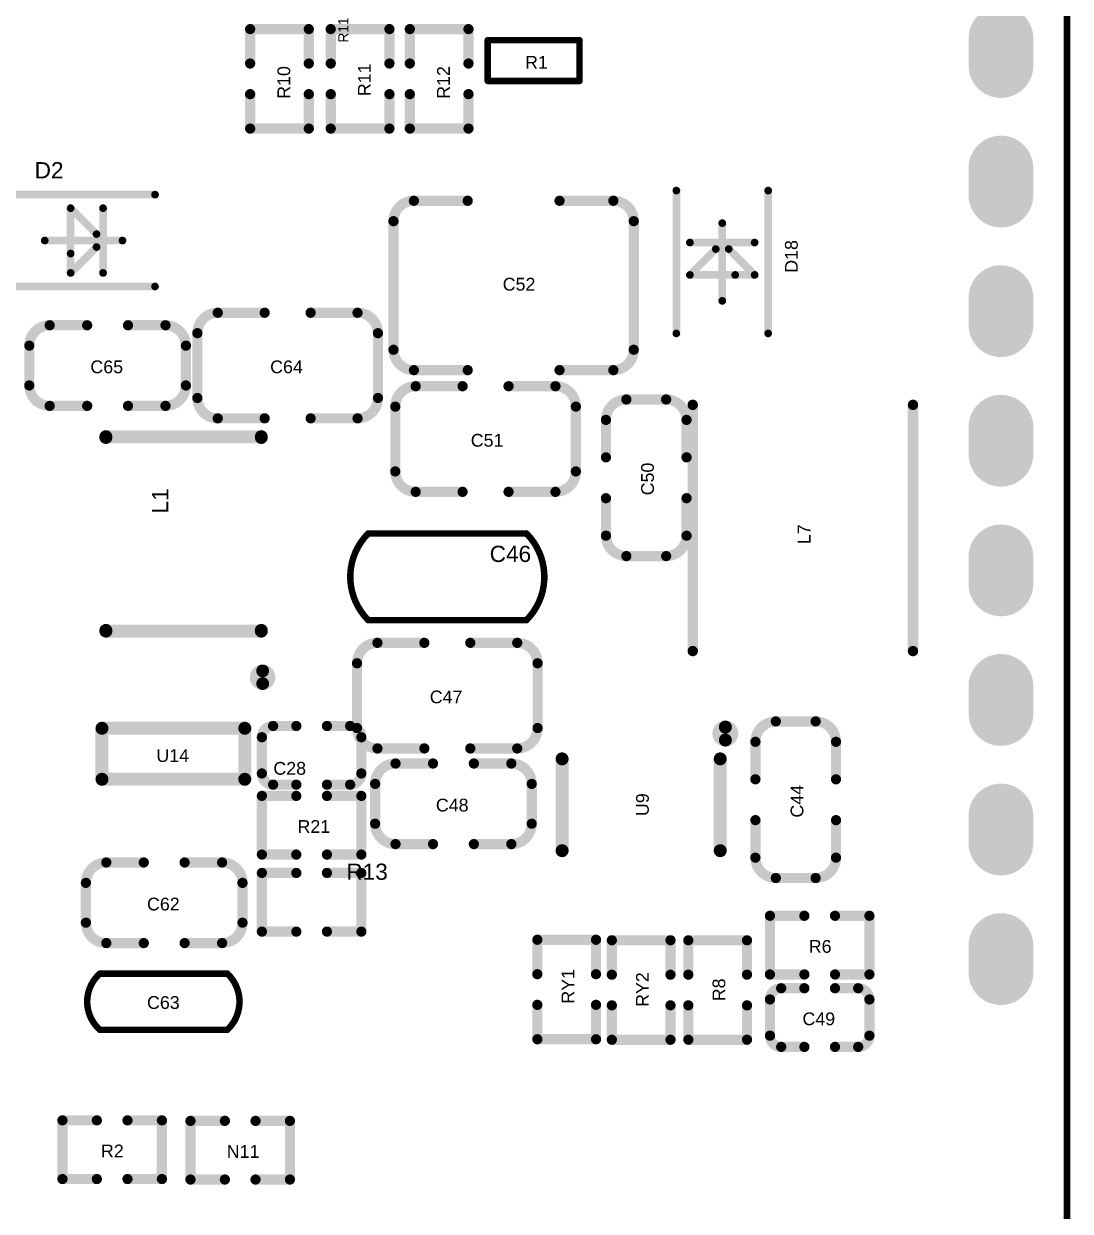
# Model space of a CAD drawing. Header units: millimetres. Extents: x 1 to 39, y 6 to 117.
# Drawn here: x 17.44 to 37.95, y 66.15 to 89.43 of the extents above; entities that cross this region are included whole.
import ezdxf

# ---------------------------------------------------------------- set-up
doc = ezdxf.new("R2010")
doc.units = ezdxf.units.MM
for name, color, linetype in [('KeepOutLayer', 6, 'Continuous'), ('MultiLayer', 9, 'Continuous'), ('PadHoleLayer', 156, 'Continuous'), ('TopOverlay', 2, 'Continuous')]:
    doc.layers.add(name, color=color, linetype=linetype)
doc.styles.add('Arial', font='arial.ttf', dxfattribs={"height": 0.2})

# ---------------------------------------------------------------- blocks, each defined once
blk = doc.blocks.new('SOT_23_6_L2_9_W1_6_P0_95_LS2_8_BR_9')
at = {"layer": 'TopOverlay', "const_width": 0.254}
for points in [[(-0.9, 1.55), (0.9, 1.55)], [(-0.9, -1.55), (0.9, -1.55)]]:
    blk.add_lwpolyline(points, dxfattribs=at)
at = {"layer": 'TopOverlay'}
for points, const_width in [([(-0.963, 1.55, 1), (-0.836, 1.55, 1)], 0.127), ([(0.837, 1.55, 1), (0.964, 1.55, 1)], 0.127), ([(-0.963, -1.55, 1), (-0.836, -1.55, 1)], 0.127), ([(0.837, -1.55, 1), (0.964, -1.55, 1)], 0.127), ([(1.524, -1.651, 1), (1.27, -1.651, 1)], 0.254), ([(1.206, -1.651, 1), (1.333, -1.651, 1)], 0.127), ([(1.46, -1.651, 1), (1.587, -1.651, 1)], 0.127)]:
    blk.add_lwpolyline(points, format="xyb", close=True, dxfattribs=dict(at, const_width=const_width))
blk = doc.blocks.new('LC_SOT_23_5_16')
at = {"layer": 'TopOverlay', "const_width": 0.254}
for points in [[(-0.5, 1.4), (-0.5, -1.4)], [(-0.5, 1.4), (0.5, 1.4)], [(0.5, 1.4), (0.5, -1.4)], [(-0.5, -1.4), (0.5, -1.4)]]:
    blk.add_lwpolyline(points, dxfattribs=at)
at = {"layer": 'TopOverlay'}
for points, const_width in [([(-0.563, 1.4, 1), (-0.436, 1.4, 1)], 0.127), ([(-0.563, 1.4, 1), (-0.436, 1.4, 1)], 0.127), ([(0.437, 1.4, 1), (0.564, 1.4, 1)], 0.127), ([(0.437, 1.4, 1), (0.564, 1.4, 1)], 0.127), ([(-0.563, -1.4, 1), (-0.436, -1.4, 1)], 0.127), ([(-0.563, -1.4, 1), (-0.436, -1.4, 1)], 0.127), ([(0.437, -1.4, 1), (0.564, -1.4, 1)], 0.127), ([(0.437, -1.4, 1), (0.564, -1.4, 1)], 0.127), ([(1.625, -1.75, 1), (1.375, -1.75, 1)], 0.25), ([(1.313, -1.75, 1), (1.438, -1.75, 1)], 0.125), ([(1.563, -1.75, 1), (1.688, -1.75, 1)], 0.125)]:
    blk.add_lwpolyline(points, format="xyb", close=True, dxfattribs=dict(at, const_width=const_width))
blk = doc.blocks.new('LC_0402_R_25')
at = {"layer": 'TopOverlay', "const_width": 0.2}
for points in [[(-0.3, 0.575), (-0.975, 0.575)], [(-0.975, -0.575), (-0.975, 0.575)], [(0.975, 0.575), (0.3, 0.575)], [(0.975, -0.575), (0.975, 0.575)], [(-0.3, -0.575), (-0.975, -0.575)], [(0.975, -0.575), (0.3, -0.575)]]:
    blk.add_lwpolyline(points, dxfattribs=at)
at = {"layer": 'TopOverlay', "const_width": 0.1}
for points in [[(-1.025, 0.575, 1), (-0.925, 0.575, 1)], [(-1.025, 0.575, 1), (-0.925, 0.575, 1)], [(-0.35, 0.575, 1), (-0.25, 0.575, 1)], [(0.25, 0.575, 1), (0.35, 0.575, 1)], [(0.925, 0.575, 1), (1.025, 0.575, 1)], [(0.925, 0.575, 1), (1.025, 0.575, 1)], [(-1.025, -0.575, 1), (-0.925, -0.575, 1)], [(-1.025, -0.575, 1), (-0.925, -0.575, 1)], [(-0.35, -0.575, 1), (-0.25, -0.575, 1)], [(0.25, -0.575, 1), (0.35, -0.575, 1)], [(0.925, -0.575, 1), (1.025, -0.575, 1)], [(0.925, -0.575, 1), (1.025, -0.575, 1)]]:
    blk.add_lwpolyline(points, format="xyb", close=True, dxfattribs=at)
blk = doc.blocks.new('LC_0402_R_26')
at = {"layer": 'TopOverlay', "const_width": 0.2}
for points in [[(-0.975, 0.575), (-0.3, 0.575)], [(-0.975, 0.575), (-0.975, -0.575)], [(0.3, 0.575), (0.975, 0.575)], [(0.975, 0.575), (0.975, -0.575)], [(-0.975, -0.575), (-0.3, -0.575)], [(0.3, -0.575), (0.975, -0.575)]]:
    blk.add_lwpolyline(points, dxfattribs=at)
at = {"layer": 'TopOverlay', "const_width": 0.1}
for points in [[(-1.025, 0.575, 1), (-0.925, 0.575, 1)], [(-1.025, 0.575, 1), (-0.925, 0.575, 1)], [(-0.35, 0.575, 1), (-0.25, 0.575, 1)], [(0.25, 0.575, 1), (0.35, 0.575, 1)], [(0.925, 0.575, 1), (1.025, 0.575, 1)], [(0.925, 0.575, 1), (1.025, 0.575, 1)], [(-1.025, -0.575, 1), (-0.925, -0.575, 1)], [(-1.025, -0.575, 1), (-0.925, -0.575, 1)], [(-0.35, -0.575, 1), (-0.25, -0.575, 1)], [(0.25, -0.575, 1), (0.35, -0.575, 1)], [(0.925, -0.575, 1), (1.025, -0.575, 1)], [(0.925, -0.575, 1), (1.025, -0.575, 1)]]:
    blk.add_lwpolyline(points, format="xyb", close=True, dxfattribs=at)
blk = doc.blocks.new('LC_0402_R_53')
at = {"layer": 'TopOverlay', "const_width": 0.2}
for points in [[(-0.3, 0.575), (-0.975, 0.575)], [(-0.975, -0.575), (-0.975, 0.575)], [(0.975, 0.575), (0.3, 0.575)], [(0.975, -0.575), (0.975, 0.575)], [(-0.3, -0.575), (-0.975, -0.575)], [(0.975, -0.575), (0.3, -0.575)]]:
    blk.add_lwpolyline(points, dxfattribs=at)
at = {"layer": 'TopOverlay', "const_width": 0.1}
for points in [[(-1.025, 0.575, 1), (-0.925, 0.575, 1)], [(-1.025, 0.575, 1), (-0.925, 0.575, 1)], [(-0.35, 0.575, 1), (-0.25, 0.575, 1)], [(0.25, 0.575, 1), (0.35, 0.575, 1)], [(0.925, 0.575, 1), (1.025, 0.575, 1)], [(0.925, 0.575, 1), (1.025, 0.575, 1)], [(-1.025, -0.575, 1), (-0.925, -0.575, 1)], [(-1.025, -0.575, 1), (-0.925, -0.575, 1)], [(-0.35, -0.575, 1), (-0.25, -0.575, 1)], [(0.25, -0.575, 1), (0.35, -0.575, 1)], [(0.925, -0.575, 1), (1.025, -0.575, 1)], [(0.925, -0.575, 1), (1.025, -0.575, 1)]]:
    blk.add_lwpolyline(points, format="xyb", close=True, dxfattribs=at)
blk = doc.blocks.new('LC_0402_R_55')
at = {"layer": 'TopOverlay', "const_width": 0.2}
for points in [[(-0.3, 0.575), (-0.975, 0.575)], [(-0.975, 0.575), (-0.975, -0.575)], [(0.975, 0.575), (0.3, 0.575)], [(0.975, 0.575), (0.975, -0.575)], [(-0.3, -0.575), (-0.975, -0.575)], [(0.975, -0.575), (0.3, -0.575)]]:
    blk.add_lwpolyline(points, dxfattribs=at)
at = {"layer": 'TopOverlay', "const_width": 0.1}
for points in [[(-1.025, 0.575, 1), (-0.925, 0.575, 1)], [(-1.025, 0.575, 1), (-0.925, 0.575, 1)], [(-0.35, 0.575, 1), (-0.25, 0.575, 1)], [(0.25, 0.575, 1), (0.35, 0.575, 1)], [(0.925, 0.575, 1), (1.025, 0.575, 1)], [(0.925, 0.575, 1), (1.025, 0.575, 1)], [(-1.025, -0.575, 1), (-0.925, -0.575, 1)], [(-1.025, -0.575, 1), (-0.925, -0.575, 1)], [(-0.35, -0.575, 1), (-0.25, -0.575, 1)], [(0.25, -0.575, 1), (0.35, -0.575, 1)], [(0.925, -0.575, 1), (1.025, -0.575, 1)], [(0.925, -0.575, 1), (1.025, -0.575, 1)]]:
    blk.add_lwpolyline(points, format="xyb", close=True, dxfattribs=at)
blk = doc.blocks.new('LC_0402_R_61')
at = {"layer": 'TopOverlay', "const_width": 0.2}
for points in [[(-0.975, 0.575), (-0.3, 0.575)], [(-0.975, -0.575), (-0.975, 0.575)], [(0.3, 0.575), (0.975, 0.575)], [(0.975, -0.575), (0.975, 0.575)], [(-0.975, -0.575), (-0.3, -0.575)], [(0.3, -0.575), (0.975, -0.575)]]:
    blk.add_lwpolyline(points, dxfattribs=at)
at = {"layer": 'TopOverlay', "const_width": 0.1}
for points in [[(-1.025, 0.575, 1), (-0.925, 0.575, 1)], [(-1.025, 0.575, 1), (-0.925, 0.575, 1)], [(-0.35, 0.575, 1), (-0.25, 0.575, 1)], [(0.25, 0.575, 1), (0.35, 0.575, 1)], [(0.925, 0.575, 1), (1.025, 0.575, 1)], [(0.925, 0.575, 1), (1.025, 0.575, 1)], [(-1.025, -0.575, 1), (-0.925, -0.575, 1)], [(-1.025, -0.575, 1), (-0.925, -0.575, 1)], [(-0.35, -0.575, 1), (-0.25, -0.575, 1)], [(0.25, -0.575, 1), (0.35, -0.575, 1)], [(0.925, -0.575, 1), (1.025, -0.575, 1)], [(0.925, -0.575, 1), (1.025, -0.575, 1)]]:
    blk.add_lwpolyline(points, format="xyb", close=True, dxfattribs=at)
blk = doc.blocks.new('LC_0402_R_62')
at = {"layer": 'TopOverlay', "const_width": 0.2}
for points in [[(-0.975, 0.575), (-0.3, 0.575)], [(-0.975, -0.575), (-0.975, 0.575)], [(0.3, 0.575), (0.975, 0.575)], [(0.975, -0.575), (0.975, 0.575)], [(-0.975, -0.575), (-0.3, -0.575)], [(0.3, -0.575), (0.975, -0.575)]]:
    blk.add_lwpolyline(points, dxfattribs=at)
at = {"layer": 'TopOverlay', "const_width": 0.1}
for points in [[(-1.025, 0.575, 1), (-0.925, 0.575, 1)], [(-1.025, 0.575, 1), (-0.925, 0.575, 1)], [(-0.35, 0.575, 1), (-0.25, 0.575, 1)], [(0.25, 0.575, 1), (0.35, 0.575, 1)], [(0.925, 0.575, 1), (1.025, 0.575, 1)], [(0.925, 0.575, 1), (1.025, 0.575, 1)], [(-1.025, -0.575, 1), (-0.925, -0.575, 1)], [(-1.025, -0.575, 1), (-0.925, -0.575, 1)], [(-0.35, -0.575, 1), (-0.25, -0.575, 1)], [(0.25, -0.575, 1), (0.35, -0.575, 1)], [(0.925, -0.575, 1), (1.025, -0.575, 1)], [(0.925, -0.575, 1), (1.025, -0.575, 1)]]:
    blk.add_lwpolyline(points, format="xyb", close=True, dxfattribs=at)
blk = doc.blocks.new('LC_0402_R_63')
at = {"layer": 'TopOverlay', "const_width": 0.2}
for points in [[(-0.3, 0.575), (-0.975, 0.575)], [(-0.975, 0.575), (-0.975, -0.575)], [(0.975, 0.575), (0.3, 0.575)], [(0.975, 0.575), (0.975, -0.575)], [(-0.3, -0.575), (-0.975, -0.575)], [(0.975, -0.575), (0.3, -0.575)]]:
    blk.add_lwpolyline(points, dxfattribs=at)
at = {"layer": 'TopOverlay', "const_width": 0.1}
for points in [[(-1.025, 0.575, 1), (-0.925, 0.575, 1)], [(-1.025, 0.575, 1), (-0.925, 0.575, 1)], [(-0.35, 0.575, 1), (-0.25, 0.575, 1)], [(0.25, 0.575, 1), (0.35, 0.575, 1)], [(0.925, 0.575, 1), (1.025, 0.575, 1)], [(0.925, 0.575, 1), (1.025, 0.575, 1)], [(-1.025, -0.575, 1), (-0.925, -0.575, 1)], [(-1.025, -0.575, 1), (-0.925, -0.575, 1)], [(-0.35, -0.575, 1), (-0.25, -0.575, 1)], [(0.25, -0.575, 1), (0.35, -0.575, 1)], [(0.925, -0.575, 1), (1.025, -0.575, 1)], [(0.925, -0.575, 1), (1.025, -0.575, 1)]]:
    blk.add_lwpolyline(points, format="xyb", close=True, dxfattribs=at)
blk = doc.blocks.new('LC_0402_R_64')
at = {"layer": 'TopOverlay', "const_width": 0.2}
for points in [[(-0.3, 0.575), (-0.975, 0.575)], [(-0.975, -0.575), (-0.975, 0.575)], [(0.975, 0.575), (0.3, 0.575)], [(0.975, -0.575), (0.975, 0.575)], [(-0.3, -0.575), (-0.975, -0.575)], [(0.975, -0.575), (0.3, -0.575)]]:
    blk.add_lwpolyline(points, dxfattribs=at)
at = {"layer": 'TopOverlay', "const_width": 0.1}
for points in [[(-1.025, 0.575, 1), (-0.925, 0.575, 1)], [(-1.025, 0.575, 1), (-0.925, 0.575, 1)], [(-0.35, 0.575, 1), (-0.25, 0.575, 1)], [(0.25, 0.575, 1), (0.35, 0.575, 1)], [(0.925, 0.575, 1), (1.025, 0.575, 1)], [(0.925, 0.575, 1), (1.025, 0.575, 1)], [(-1.025, -0.575, 1), (-0.925, -0.575, 1)], [(-1.025, -0.575, 1), (-0.925, -0.575, 1)], [(-0.35, -0.575, 1), (-0.25, -0.575, 1)], [(0.25, -0.575, 1), (0.35, -0.575, 1)], [(0.925, -0.575, 1), (1.025, -0.575, 1)], [(0.925, -0.575, 1), (1.025, -0.575, 1)]]:
    blk.add_lwpolyline(points, format="xyb", close=True, dxfattribs=at)
blk = doc.blocks.new('LC_0402_R_65')
at = {"layer": 'TopOverlay', "const_width": 0.2}
for points in [[(-0.3, 0.575), (-0.975, 0.575)], [(-0.975, -0.575), (-0.975, 0.575)], [(0.975, 0.575), (0.3, 0.575)], [(0.975, -0.575), (0.975, 0.575)], [(-0.3, -0.575), (-0.975, -0.575)], [(0.975, -0.575), (0.3, -0.575)]]:
    blk.add_lwpolyline(points, dxfattribs=at)
at = {"layer": 'TopOverlay', "const_width": 0.1}
for points in [[(-1.025, 0.575, 1), (-0.925, 0.575, 1)], [(-1.025, 0.575, 1), (-0.925, 0.575, 1)], [(-0.35, 0.575, 1), (-0.25, 0.575, 1)], [(0.25, 0.575, 1), (0.35, 0.575, 1)], [(0.925, 0.575, 1), (1.025, 0.575, 1)], [(0.925, 0.575, 1), (1.025, 0.575, 1)], [(-1.025, -0.575, 1), (-0.925, -0.575, 1)], [(-1.025, -0.575, 1), (-0.925, -0.575, 1)], [(-0.35, -0.575, 1), (-0.25, -0.575, 1)], [(0.25, -0.575, 1), (0.35, -0.575, 1)], [(0.925, -0.575, 1), (1.025, -0.575, 1)], [(0.925, -0.575, 1), (1.025, -0.575, 1)]]:
    blk.add_lwpolyline(points, format="xyb", close=True, dxfattribs=at)
at = {"layer": 'TopOverlay'}
blk.add_text('R11', height=0.2, rotation=-180, dxfattribs=at).set_placement((-0.711, -0.229))
blk = doc.blocks.new('LC_0402_R_66')
at = {"layer": 'TopOverlay', "const_width": 0.2}
for points in [[(-0.3, 0.575), (-0.975, 0.575)], [(-0.975, -0.575), (-0.975, 0.575)], [(0.975, 0.575), (0.3, 0.575)], [(0.975, -0.575), (0.975, 0.575)], [(-0.3, -0.575), (-0.975, -0.575)], [(0.975, -0.575), (0.3, -0.575)]]:
    blk.add_lwpolyline(points, dxfattribs=at)
at = {"layer": 'TopOverlay', "const_width": 0.1}
for points in [[(-1.025, 0.575, 1), (-0.925, 0.575, 1)], [(-1.025, 0.575, 1), (-0.925, 0.575, 1)], [(-0.35, 0.575, 1), (-0.25, 0.575, 1)], [(0.25, 0.575, 1), (0.35, 0.575, 1)], [(0.925, 0.575, 1), (1.025, 0.575, 1)], [(0.925, 0.575, 1), (1.025, 0.575, 1)], [(-1.025, -0.575, 1), (-0.925, -0.575, 1)], [(-1.025, -0.575, 1), (-0.925, -0.575, 1)], [(-0.35, -0.575, 1), (-0.25, -0.575, 1)], [(0.25, -0.575, 1), (0.35, -0.575, 1)], [(0.925, -0.575, 1), (1.025, -0.575, 1)], [(0.925, -0.575, 1), (1.025, -0.575, 1)]]:
    blk.add_lwpolyline(points, format="xyb", close=True, dxfattribs=at)
blk = doc.blocks.new('R0402_67')
at = {"layer": 'TopOverlay', "const_width": 0.127}
for points in [[(-0.898, -0.392), (-0.898, 0.408)], [(-0.898, 0.408), (0.902, 0.408)], [(0.902, -0.392), (0.902, 0.408)], [(-0.898, -0.392), (0.902, -0.392)]]:
    blk.add_lwpolyline(points, dxfattribs=at)
at = {"layer": 'TopOverlay', "const_width": 0.0635}
for points in [[(-0.93, 0.408, 1), (-0.867, 0.408, 1)], [(-0.93, 0.408, 1), (-0.867, 0.408, 1)], [(0.87, 0.408, 1), (0.933, 0.408, 1)], [(0.87, 0.408, 1), (0.933, 0.408, 1)], [(-0.93, -0.392, 1), (-0.867, -0.392, 1)], [(-0.93, -0.392, 1), (-0.867, -0.392, 1)], [(0.87, -0.392, 1), (0.933, -0.392, 1)], [(0.87, -0.392, 1), (0.933, -0.392, 1)]]:
    blk.add_lwpolyline(points, format="xyb", close=True, dxfattribs=at)
blk = doc.blocks.new('16PIN_2_54_75')
at = {"layer": 'MultiLayer'}
h = blk.add_hatch(color=9, dxfattribs=at)
edge = h.paths.add_edge_path()
edge.add_arc((20.055, 0), 0.635, 90, 270)
edge.add_line((20.055, -0.635), (20.585, -0.635))
edge.add_arc((20.585, 0), 0.635, 270, 450)
edge.add_line((20.585, 0.635), (20.055, 0.635))
h = blk.add_hatch(color=9, dxfattribs=at)
edge = h.paths.add_edge_path()
edge.add_arc((22.595, 0), 0.635, 90, 270)
edge.add_line((22.595, -0.635), (23.125, -0.635))
edge.add_arc((23.125, 0), 0.635, 270, 450)
edge.add_line((23.125, 0.635), (22.595, 0.635))
h = blk.add_hatch(color=9, dxfattribs=at)
edge = h.paths.add_edge_path()
edge.add_arc((25.135, 0), 0.635, 90, 270)
edge.add_line((25.135, -0.635), (25.665, -0.635))
edge.add_arc((25.665, 0), 0.635, 270, 450)
edge.add_line((25.665, 0.635), (25.135, 0.635))
h = blk.add_hatch(color=9, dxfattribs=at)
edge = h.paths.add_edge_path()
edge.add_arc((27.675, 0), 0.635, 90, 270)
edge.add_line((27.675, -0.635), (28.205, -0.635))
edge.add_arc((28.205, 0), 0.635, 270, 450)
edge.add_line((28.205, 0.635), (27.675, 0.635))
h = blk.add_hatch(color=9, dxfattribs=at)
edge = h.paths.add_edge_path()
edge.add_arc((30.215, 0), 0.635, 90, 270)
edge.add_line((30.215, -0.635), (30.745, -0.635))
edge.add_arc((30.745, 0), 0.635, 270, 450)
edge.add_line((30.745, 0.635), (30.215, 0.635))
h = blk.add_hatch(color=9, dxfattribs=at)
edge = h.paths.add_edge_path()
edge.add_arc((32.755, 0), 0.635, 90, 270)
edge.add_line((32.755, -0.635), (33.285, -0.635))
edge.add_arc((33.285, 0), 0.635, 270, 450)
edge.add_line((33.285, 0.635), (32.755, 0.635))
h = blk.add_hatch(color=9, dxfattribs=at)
edge = h.paths.add_edge_path()
edge.add_arc((35.295, 0), 0.635, 90, 270)
edge.add_line((35.295, -0.635), (35.825, -0.635))
edge.add_arc((35.825, 0), 0.635, 270, 450)
edge.add_line((35.825, 0.635), (35.295, 0.635))
h = blk.add_hatch(color=9, dxfattribs=at)
edge = h.paths.add_edge_path()
edge.add_arc((37.835, 0), 0.635, 90, 270)
edge.add_line((37.835, -0.635), (38.365, -0.635))
edge.add_arc((38.365, 0), 0.635, 270, 450)
edge.add_line((38.365, 0.635), (37.835, 0.635))
at = {"layer": 'PadHoleLayer'}
h = blk.add_hatch(color=156, dxfattribs=at)
edge = h.paths.add_edge_path()
edge.add_arc((20.32, 0), 0.45, 0, 360)
h = blk.add_hatch(color=156, dxfattribs=at)
edge = h.paths.add_edge_path()
edge.add_arc((22.86, 0), 0.45, 0, 360)
h = blk.add_hatch(color=156, dxfattribs=at)
edge = h.paths.add_edge_path()
edge.add_arc((25.4, 0), 0.45, 0, 360)
h = blk.add_hatch(color=156, dxfattribs=at)
edge = h.paths.add_edge_path()
edge.add_arc((27.94, 0), 0.45, 0, 360)
h = blk.add_hatch(color=156, dxfattribs=at)
edge = h.paths.add_edge_path()
edge.add_arc((30.48, 0), 0.45, 0, 360)
h = blk.add_hatch(color=156, dxfattribs=at)
edge = h.paths.add_edge_path()
edge.add_arc((33.02, 0), 0.45, 0, 360)
h = blk.add_hatch(color=156, dxfattribs=at)
edge = h.paths.add_edge_path()
edge.add_arc((35.56, 0), 0.45, 0, 360)
h = blk.add_hatch(color=156, dxfattribs=at)
edge = h.paths.add_edge_path()
edge.add_arc((38.1, 0), 0.45, 0, 360)
blk = doc.blocks.new('LC_0402_R_87')
at = {"layer": 'TopOverlay', "const_width": 0.2}
for points in [[(-0.975, 0.575), (-0.3, 0.575)], [(-0.975, -0.575), (-0.975, 0.575)], [(0.3, 0.575), (0.975, 0.575)], [(0.975, -0.575), (0.975, 0.575)], [(-0.975, -0.575), (-0.3, -0.575)], [(0.3, -0.575), (0.975, -0.575)]]:
    blk.add_lwpolyline(points, dxfattribs=at)
at = {"layer": 'TopOverlay', "const_width": 0.1}
for points in [[(-1.025, 0.575, 1), (-0.925, 0.575, 1)], [(-1.025, 0.575, 1), (-0.925, 0.575, 1)], [(-0.35, 0.575, 1), (-0.25, 0.575, 1)], [(0.25, 0.575, 1), (0.35, 0.575, 1)], [(0.925, 0.575, 1), (1.025, 0.575, 1)], [(0.925, 0.575, 1), (1.025, 0.575, 1)], [(-1.025, -0.575, 1), (-0.925, -0.575, 1)], [(-1.025, -0.575, 1), (-0.925, -0.575, 1)], [(-0.35, -0.575, 1), (-0.25, -0.575, 1)], [(0.25, -0.575, 1), (0.35, -0.575, 1)], [(0.925, -0.575, 1), (1.025, -0.575, 1)], [(0.925, -0.575, 1), (1.025, -0.575, 1)]]:
    blk.add_lwpolyline(points, format="xyb", close=True, dxfattribs=at)
blk = doc.blocks.new('IND_SMD_L3_0_W3_0_SWPA3010S_92')
at = {"layer": 'TopOverlay', "const_width": 0.2032}
for points in [[(2.286, 2.159), (-2.54, 2.159)], [(2.286, -2.159), (-2.54, -2.159)]]:
    blk.add_lwpolyline(points, dxfattribs=at)
at = {"layer": 'TopOverlay', "const_width": 0.1016}
for points in [[(-2.5908, 2.159, 1), (-2.4892, 2.159, 1)], [(2.2352, 2.159, 1), (2.3368, 2.159, 1)], [(-2.5908, -2.159, 1), (-2.4892, -2.159, 1)], [(2.2352, -2.159, 1), (2.3368, -2.159, 1)]]:
    blk.add_lwpolyline(points, format="xyb", close=True, dxfattribs=at)
blk = doc.blocks.new('IND_SMD_L3_0_W3_0_LVS303015H_2R2M_N_96')
at = {"layer": 'TopOverlay', "const_width": 0.254}
for points in [[(1.524, 1.905), (-1.524, 1.905)], [(-1.524, 1.905), (-1.524, 1.891)], [(1.524, 1.905), (1.524, 1.891)], [(-1.524, -1.891), (-1.524, -1.905)], [(1.524, -1.905), (-1.524, -1.905)], [(1.524, -1.891), (1.524, -1.905)]]:
    blk.add_lwpolyline(points, dxfattribs=at)
at = {"layer": 'TopOverlay', "const_width": 0.127}
for points in [[(-1.587, 1.905, 1), (-1.46, 1.905, 1)], [(-1.587, 1.905, 1), (-1.46, 1.905, 1)], [(-1.587, 1.891, 1), (-1.46, 1.891, 1)], [(1.46, 1.905, 1), (1.587, 1.905, 1)], [(1.46, 1.905, 1), (1.587, 1.905, 1)], [(1.46, 1.891, 1), (1.587, 1.891, 1)], [(-1.587, -1.891, 1), (-1.46, -1.891, 1)], [(-1.587, -1.905, 1), (-1.46, -1.905, 1)], [(-1.587, -1.905, 1), (-1.46, -1.905, 1)], [(1.46, -1.891, 1), (1.587, -1.891, 1)], [(1.46, -1.905, 1), (1.587, -1.905, 1)], [(1.46, -1.905, 1), (1.587, -1.905, 1)]]:
    blk.add_lwpolyline(points, format="xyb", close=True, dxfattribs=at)
blk = doc.blocks.new('SDO123_108')
at = {"layer": 'TopOverlay', "const_width": 0.15}
for points in [[(-1.4, 0.9), (1.4, 0.9)], [(-0.254, 0.635), (0.254, 0.127)], [(-0.254, -0.254), (-0.254, 0.635)], [(0.381, -0.635), (0.381, 0.635)], [(-0.762, 0), (0.762, 0)], [(-0.254, -0.635), (0.254, -0.127)], [(-0.254, -0.635), (-0.254, -0.254)], [(-1.4, -0.9), (1.4, -0.9)]]:
    blk.add_lwpolyline(points, dxfattribs=at)
at = {"layer": 'TopOverlay', "const_width": 0.075}
for points in [[(-1.438, 0.9, 1), (-1.363, 0.9, 1)], [(1.362, 0.9, 1), (1.438, 0.9, 1)], [(-0.292, 0.635, 1), (-0.216, 0.635, 1)], [(-0.292, 0.635, 1), (-0.216, 0.635, 1)], [(0.343, 0.635, 1), (0.419, 0.635, 1)], [(-0.8, 0, 1), (-0.724, 0, 1)], [(0.216, 0.127, 1), (0.291, 0.127, 1)], [(0.724, 0, 1), (0.8, 0, 1)], [(-0.292, -0.254, 1), (-0.216, -0.254, 1)], [(-0.292, -0.254, 1), (-0.216, -0.254, 1)], [(0.216, -0.127, 1), (0.291, -0.127, 1)], [(-0.292, -0.635, 1), (-0.216, -0.635, 1)], [(-0.292, -0.635, 1), (-0.216, -0.635, 1)], [(0.343, -0.635, 1), (0.419, -0.635, 1)], [(-1.438, -0.9, 1), (-1.363, -0.9, 1)], [(1.362, -0.9, 1), (1.438, -0.9, 1)]]:
    blk.add_lwpolyline(points, format="xyb", close=True, dxfattribs=at)
blk = doc.blocks.new('SDO123_110')
at = {"layer": 'TopOverlay', "const_width": 0.15}
for points in [[(-1.4, 0.9), (1.4, 0.9)], [(-0.254, 0.635), (0.254, 0.127)], [(-0.254, 0.635), (-0.254, -0.254)], [(0.381, 0.635), (0.381, -0.635)], [(-0.762, 0), (0.762, 0)], [(0.254, -0.127), (-0.254, -0.635)], [(-0.254, -0.254), (-0.254, -0.635)], [(-1.4, -0.9), (1.4, -0.9)]]:
    blk.add_lwpolyline(points, dxfattribs=at)
at = {"layer": 'TopOverlay', "const_width": 0.075}
for points in [[(-1.438, 0.9, 1), (-1.363, 0.9, 1)], [(1.362, 0.9, 1), (1.438, 0.9, 1)], [(-0.292, 0.635, 1), (-0.216, 0.635, 1)], [(-0.292, 0.635, 1), (-0.216, 0.635, 1)], [(0.343, 0.635, 1), (0.419, 0.635, 1)], [(-0.8, 0, 1), (-0.724, 0, 1)], [(0.216, 0.127, 1), (0.291, 0.127, 1)], [(0.724, 0, 1), (0.8, 0, 1)], [(-0.292, -0.254, 1), (-0.216, -0.254, 1)], [(-0.292, -0.254, 1), (-0.216, -0.254, 1)], [(0.216, -0.127, 1), (0.291, -0.127, 1)], [(-0.292, -0.635, 1), (-0.216, -0.635, 1)], [(-0.292, -0.635, 1), (-0.216, -0.635, 1)], [(0.343, -0.635, 1), (0.419, -0.635, 1)], [(-1.438, -0.9, 1), (-1.363, -0.9, 1)], [(1.362, -0.9, 1), (1.438, -0.9, 1)]]:
    blk.add_lwpolyline(points, format="xyb", close=True, dxfattribs=at)
blk = doc.blocks.new('LC_0603_C_135')
at = {"layer": 'TopOverlay', "const_width": 0.2}
for points in [[(-1.535, 0.39, -0.414214), (-1.135, 0.79)], [(1.135, 0.79, -0.413192), (1.535, 0.39)], [(-1.135, -0.79, -0.414214), (-1.535, -0.39)], [(1.535, -0.39, -0.413192), (1.135, -0.79)]]:
    blk.add_lwpolyline(points, format="xyb", dxfattribs=at)
for points in [[(-0.4, 0.79), (-1.135, 0.79)], [(1.135, 0.79), (0.4, 0.79)], [(-1.535, 0.39), (-1.535, -0.39)], [(1.535, -0.39), (1.535, 0.39)], [(-0.4, -0.79), (-1.135, -0.79)], [(1.135, -0.79), (0.4, -0.79)]]:
    blk.add_lwpolyline(points, dxfattribs=at)
at = {"layer": 'TopOverlay', "const_width": 0.1}
for points in [[(-1.185, 0.79, 1), (-1.085, 0.79, 1)], [(-1.185, 0.79, 1), (-1.085, 0.79, 1)], [(-0.45, 0.79, 1), (-0.35, 0.79, 1)], [(0.35, 0.79, 1), (0.45, 0.79, 1)], [(1.085, 0.79, 1), (1.185, 0.79, 1)], [(1.085, 0.79, 1), (1.185, 0.79, 1)], [(-1.585, 0.39, 1), (-1.485, 0.39, 1)], [(-1.585, 0.39, 1), (-1.485, 0.39, 1)], [(1.485, 0.39, 1), (1.585, 0.39, 1)], [(1.485, 0.39, 1), (1.585, 0.39, 1)], [(-1.585, -0.39, 1), (-1.485, -0.39, 1)], [(-1.585, -0.39, 1), (-1.485, -0.39, 1)], [(1.485, -0.39, 1), (1.585, -0.39, 1)], [(1.485, -0.39, 1), (1.585, -0.39, 1)], [(-1.185, -0.79, 1), (-1.085, -0.79, 1)], [(-1.185, -0.79, 1), (-1.085, -0.79, 1)], [(-0.45, -0.79, 1), (-0.35, -0.79, 1)], [(0.35, -0.79, 1), (0.45, -0.79, 1)], [(1.085, -0.79, 1), (1.185, -0.79, 1)], [(1.085, -0.79, 1), (1.185, -0.79, 1)]]:
    blk.add_lwpolyline(points, format="xyb", close=True, dxfattribs=at)
blk = doc.blocks.new('LC_0805_C_136')
at = {"layer": 'TopOverlay', "const_width": 0.2}
for points in [[(-1.77, 0.635, -0.414214), (-1.37, 1.035)], [(1.37, 1.035, -0.414214), (1.77, 0.635)], [(-1.37, -1.035, -0.413192), (-1.77, -0.635)], [(1.77, -0.635, -0.414214), (1.37, -1.035)]]:
    blk.add_lwpolyline(points, format="xyb", dxfattribs=at)
for points in [[(-1.37, 1.035), (-0.45, 1.035)], [(0.45, 1.035), (1.37, 1.035)], [(-1.77, 0.635), (-1.77, -0.635)], [(1.77, -0.635), (1.77, 0.635)], [(-1.37, -1.035), (-0.45, -1.035)], [(0.45, -1.035), (1.37, -1.035)]]:
    blk.add_lwpolyline(points, dxfattribs=at)
at = {"layer": 'TopOverlay', "const_width": 0.1}
for points in [[(-1.42, 1.035, 1), (-1.32, 1.035, 1)], [(-1.42, 1.035, 1), (-1.32, 1.035, 1)], [(-0.5, 1.035, 1), (-0.4, 1.035, 1)], [(0.4, 1.035, 1), (0.5, 1.035, 1)], [(1.32, 1.035, 1), (1.42, 1.035, 1)], [(1.32, 1.035, 1), (1.42, 1.035, 1)], [(-1.82, 0.635, 1), (-1.72, 0.635, 1)], [(-1.82, 0.635, 1), (-1.72, 0.635, 1)], [(1.72, 0.635, 1), (1.82, 0.635, 1)], [(1.72, 0.635, 1), (1.82, 0.635, 1)], [(-1.82, -0.635, 1), (-1.72, -0.635, 1)], [(-1.82, -0.635, 1), (-1.72, -0.635, 1)], [(1.72, -0.635, 1), (1.82, -0.635, 1)], [(1.72, -0.635, 1), (1.82, -0.635, 1)], [(-1.42, -1.035, 1), (-1.32, -1.035, 1)], [(-1.42, -1.035, 1), (-1.32, -1.035, 1)], [(-0.5, -1.035, 1), (-0.4, -1.035, 1)], [(0.4, -1.035, 1), (0.5, -1.035, 1)], [(1.32, -1.035, 1), (1.42, -1.035, 1)], [(1.32, -1.035, 1), (1.42, -1.035, 1)]]:
    blk.add_lwpolyline(points, format="xyb", close=True, dxfattribs=at)
blk = doc.blocks.new('C0603_137')
at = {"layer": 'TopOverlay', "const_width": 0.127}
for points in [[(-1.262, -0.559, -0.450467), (-1.262, 0.541)], [(1.238, 0.541, -0.432739), (1.238, -0.559)]]:
    blk.add_lwpolyline(points, format="xyb", dxfattribs=at)
for points in [[(-1.262, 0.541), (1.238, 0.541)], [(-1.262, -0.559), (1.238, -0.559)]]:
    blk.add_lwpolyline(points, dxfattribs=at)
at = {"layer": 'TopOverlay', "const_width": 0.0635}
for points in [[(-1.294, 0.541, 1), (-1.23, 0.541, 1)], [(-1.294, 0.541, 1), (-1.23, 0.541, 1)], [(1.206, 0.541, 1), (1.27, 0.541, 1)], [(1.206, 0.541, 1), (1.27, 0.541, 1)], [(-1.294, -0.559, 1), (-1.23, -0.559, 1)], [(-1.294, -0.559, 1), (-1.23, -0.559, 1)], [(1.206, -0.559, 1), (1.27, -0.559, 1)], [(1.206, -0.559, 1), (1.27, -0.559, 1)]]:
    blk.add_lwpolyline(points, format="xyb", close=True, dxfattribs=at)
blk = doc.blocks.new('LC_0603_C_138')
at = {"layer": 'TopOverlay', "const_width": 0.2}
for points in [[(-1.535, 0.39, -0.414214), (-1.135, 0.79)], [(1.135, 0.79, -0.413192), (1.535, 0.39)], [(-1.135, -0.79, -0.414214), (-1.535, -0.39)], [(1.535, -0.39, -0.413192), (1.135, -0.79)]]:
    blk.add_lwpolyline(points, format="xyb", dxfattribs=at)
for points in [[(-1.135, 0.79), (-0.4, 0.79)], [(0.4, 0.79), (1.135, 0.79)], [(-1.535, -0.39), (-1.535, 0.39)], [(1.535, 0.39), (1.535, -0.39)], [(-1.135, -0.79), (-0.4, -0.79)], [(0.4, -0.79), (1.135, -0.79)]]:
    blk.add_lwpolyline(points, dxfattribs=at)
at = {"layer": 'TopOverlay', "const_width": 0.1}
for points in [[(-1.185, 0.79, 1), (-1.085, 0.79, 1)], [(-1.185, 0.79, 1), (-1.085, 0.79, 1)], [(-0.45, 0.79, 1), (-0.35, 0.79, 1)], [(0.35, 0.79, 1), (0.45, 0.79, 1)], [(1.085, 0.79, 1), (1.185, 0.79, 1)], [(1.085, 0.79, 1), (1.185, 0.79, 1)], [(-1.585, 0.39, 1), (-1.485, 0.39, 1)], [(-1.585, 0.39, 1), (-1.485, 0.39, 1)], [(1.485, 0.39, 1), (1.585, 0.39, 1)], [(1.485, 0.39, 1), (1.585, 0.39, 1)], [(-1.585, -0.39, 1), (-1.485, -0.39, 1)], [(-1.585, -0.39, 1), (-1.485, -0.39, 1)], [(1.485, -0.39, 1), (1.585, -0.39, 1)], [(1.485, -0.39, 1), (1.585, -0.39, 1)], [(-1.185, -0.79, 1), (-1.085, -0.79, 1)], [(-1.185, -0.79, 1), (-1.085, -0.79, 1)], [(-0.45, -0.79, 1), (-0.35, -0.79, 1)], [(0.35, -0.79, 1), (0.45, -0.79, 1)], [(1.085, -0.79, 1), (1.185, -0.79, 1)], [(1.085, -0.79, 1), (1.185, -0.79, 1)]]:
    blk.add_lwpolyline(points, format="xyb", close=True, dxfattribs=at)
blk = doc.blocks.new('LC_1210_C_145')
at = {"layer": 'TopOverlay', "const_width": 0.2}
for points in [[(-2.355, 1.26, -0.414214), (-1.955, 1.66)], [(1.955, 1.66, -0.414214), (2.355, 1.26)], [(-1.955, -1.66, -0.414214), (-2.355, -1.26)], [(2.355, -1.26, -0.414214), (1.955, -1.66)]]:
    blk.add_lwpolyline(points, format="xyb", dxfattribs=at)
for points in [[(-0.9, 1.66), (-1.955, 1.66)], [(1.955, 1.66), (0.9, 1.66)], [(-2.355, 1.26), (-2.355, -1.26)], [(2.355, 1.26), (2.355, -1.26)], [(-0.9, -1.66), (-1.955, -1.66)], [(1.955, -1.66), (0.9, -1.66)]]:
    blk.add_lwpolyline(points, dxfattribs=at)
at = {"layer": 'TopOverlay', "const_width": 0.1}
for points in [[(-2.005, 1.66, 1), (-1.905, 1.66, 1)], [(-2.005, 1.66, 1), (-1.905, 1.66, 1)], [(-0.95, 1.66, 1), (-0.85, 1.66, 1)], [(0.85, 1.66, 1), (0.95, 1.66, 1)], [(1.905, 1.66, 1), (2.005, 1.66, 1)], [(1.905, 1.66, 1), (2.005, 1.66, 1)], [(-2.405, 1.26, 1), (-2.305, 1.26, 1)], [(-2.405, 1.26, 1), (-2.305, 1.26, 1)], [(2.305, 1.26, 1), (2.405, 1.26, 1)], [(2.305, 1.26, 1), (2.405, 1.26, 1)], [(-2.405, -1.26, 1), (-2.305, -1.26, 1)], [(-2.405, -1.26, 1), (-2.305, -1.26, 1)], [(2.305, -1.26, 1), (2.405, -1.26, 1)], [(2.305, -1.26, 1), (2.405, -1.26, 1)], [(-2.005, -1.66, 1), (-1.905, -1.66, 1)], [(-2.005, -1.66, 1), (-1.905, -1.66, 1)], [(-0.95, -1.66, 1), (-0.85, -1.66, 1)], [(0.85, -1.66, 1), (0.95, -1.66, 1)], [(1.905, -1.66, 1), (2.005, -1.66, 1)], [(1.905, -1.66, 1), (2.005, -1.66, 1)]]:
    blk.add_lwpolyline(points, format="xyb", close=True, dxfattribs=at)
blk = doc.blocks.new('LC_0805_C_146')
at = {"layer": 'TopOverlay', "const_width": 0.2}
for points in [[(-1.77, 0.635, -0.414214), (-1.37, 1.035)], [(1.37, 1.035, -0.414214), (1.77, 0.635)], [(-1.37, -1.035, -0.413192), (-1.77, -0.635)], [(1.77, -0.635, -0.414214), (1.37, -1.035)]]:
    blk.add_lwpolyline(points, format="xyb", dxfattribs=at)
for points in [[(-0.45, 1.035), (-1.37, 1.035)], [(1.37, 1.035), (0.45, 1.035)], [(-1.77, -0.635), (-1.77, 0.635)], [(1.77, 0.635), (1.77, -0.635)], [(-0.45, -1.035), (-1.37, -1.035)], [(1.37, -1.035), (0.45, -1.035)]]:
    blk.add_lwpolyline(points, dxfattribs=at)
at = {"layer": 'TopOverlay', "const_width": 0.1}
for points in [[(-1.42, 1.035, 1), (-1.32, 1.035, 1)], [(-1.42, 1.035, 1), (-1.32, 1.035, 1)], [(-0.5, 1.035, 1), (-0.4, 1.035, 1)], [(0.4, 1.035, 1), (0.5, 1.035, 1)], [(1.32, 1.035, 1), (1.42, 1.035, 1)], [(1.32, 1.035, 1), (1.42, 1.035, 1)], [(-1.82, 0.635, 1), (-1.72, 0.635, 1)], [(-1.82, 0.635, 1), (-1.72, 0.635, 1)], [(1.72, 0.635, 1), (1.82, 0.635, 1)], [(1.72, 0.635, 1), (1.82, 0.635, 1)], [(-1.82, -0.635, 1), (-1.72, -0.635, 1)], [(-1.82, -0.635, 1), (-1.72, -0.635, 1)], [(1.72, -0.635, 1), (1.82, -0.635, 1)], [(1.72, -0.635, 1), (1.82, -0.635, 1)], [(-1.42, -1.035, 1), (-1.32, -1.035, 1)], [(-1.42, -1.035, 1), (-1.32, -1.035, 1)], [(-0.5, -1.035, 1), (-0.4, -1.035, 1)], [(0.4, -1.035, 1), (0.5, -1.035, 1)], [(1.32, -1.035, 1), (1.42, -1.035, 1)], [(1.32, -1.035, 1), (1.42, -1.035, 1)]]:
    blk.add_lwpolyline(points, format="xyb", close=True, dxfattribs=at)
blk = doc.blocks.new('LC_0603_C_147')
at = {"layer": 'TopOverlay', "const_width": 0.2}
for points in [[(-1.535, 0.39, -0.414214), (-1.135, 0.79)], [(1.135, 0.79, -0.413192), (1.535, 0.39)], [(-1.135, -0.79, -0.414214), (-1.535, -0.39)], [(1.535, -0.39, -0.413192), (1.135, -0.79)]]:
    blk.add_lwpolyline(points, format="xyb", dxfattribs=at)
for points in [[(-0.4, 0.79), (-1.135, 0.79)], [(1.135, 0.79), (0.4, 0.79)], [(-1.535, -0.39), (-1.535, 0.39)], [(1.535, -0.39), (1.535, 0.39)], [(-0.4, -0.79), (-1.135, -0.79)], [(1.135, -0.79), (0.4, -0.79)]]:
    blk.add_lwpolyline(points, dxfattribs=at)
at = {"layer": 'TopOverlay', "const_width": 0.1}
for points in [[(-1.185, 0.79, 1), (-1.085, 0.79, 1)], [(-1.185, 0.79, 1), (-1.085, 0.79, 1)], [(-0.45, 0.79, 1), (-0.35, 0.79, 1)], [(0.35, 0.79, 1), (0.45, 0.79, 1)], [(1.085, 0.79, 1), (1.185, 0.79, 1)], [(1.085, 0.79, 1), (1.185, 0.79, 1)], [(-1.585, 0.39, 1), (-1.485, 0.39, 1)], [(-1.585, 0.39, 1), (-1.485, 0.39, 1)], [(1.485, 0.39, 1), (1.585, 0.39, 1)], [(1.485, 0.39, 1), (1.585, 0.39, 1)], [(-1.585, -0.39, 1), (-1.485, -0.39, 1)], [(-1.585, -0.39, 1), (-1.485, -0.39, 1)], [(1.485, -0.39, 1), (1.585, -0.39, 1)], [(1.485, -0.39, 1), (1.585, -0.39, 1)], [(-1.185, -0.79, 1), (-1.085, -0.79, 1)], [(-1.185, -0.79, 1), (-1.085, -0.79, 1)], [(-0.45, -0.79, 1), (-0.35, -0.79, 1)], [(0.35, -0.79, 1), (0.45, -0.79, 1)], [(1.085, -0.79, 1), (1.185, -0.79, 1)], [(1.085, -0.79, 1), (1.185, -0.79, 1)]]:
    blk.add_lwpolyline(points, format="xyb", close=True, dxfattribs=at)
blk = doc.blocks.new('LC_0402_C_149')
at = {"layer": 'TopOverlay', "const_width": 0.2}
for points in [[(-0.975, 0.355, -0.414214), (-0.755, 0.575)], [(0.755, 0.575, -0.414214), (0.975, 0.355)], [(-0.755, -0.575, -0.414214), (-0.975, -0.355)], [(0.975, -0.355, -0.414214), (0.755, -0.575)]]:
    blk.add_lwpolyline(points, format="xyb", dxfattribs=at)
for points in [[(-0.3, 0.575), (-0.755, 0.575)], [(0.755, 0.575), (0.3, 0.575)], [(-0.975, 0.355), (-0.975, -0.355)], [(0.975, 0.355), (0.975, -0.355)], [(-0.3, -0.575), (-0.755, -0.575)], [(0.755, -0.575), (0.3, -0.575)]]:
    blk.add_lwpolyline(points, dxfattribs=at)
at = {"layer": 'TopOverlay', "const_width": 0.1}
for points in [[(-0.805, 0.575, 1), (-0.705, 0.575, 1)], [(-0.805, 0.575, 1), (-0.705, 0.575, 1)], [(-0.35, 0.575, 1), (-0.25, 0.575, 1)], [(0.25, 0.575, 1), (0.35, 0.575, 1)], [(0.705, 0.575, 1), (0.805, 0.575, 1)], [(0.705, 0.575, 1), (0.805, 0.575, 1)], [(-1.025, 0.355, 1), (-0.925, 0.355, 1)], [(-1.025, 0.355, 1), (-0.925, 0.355, 1)], [(0.925, 0.355, 1), (1.025, 0.355, 1)], [(0.925, 0.355, 1), (1.025, 0.355, 1)], [(-1.025, -0.355, 1), (-0.925, -0.355, 1)], [(-1.025, -0.355, 1), (-0.925, -0.355, 1)], [(0.925, -0.355, 1), (1.025, -0.355, 1)], [(0.925, -0.355, 1), (1.025, -0.355, 1)], [(-0.805, -0.575, 1), (-0.705, -0.575, 1)], [(-0.805, -0.575, 1), (-0.705, -0.575, 1)], [(-0.35, -0.575, 1), (-0.25, -0.575, 1)], [(0.25, -0.575, 1), (0.35, -0.575, 1)], [(0.705, -0.575, 1), (0.805, -0.575, 1)], [(0.705, -0.575, 1), (0.805, -0.575, 1)]]:
    blk.add_lwpolyline(points, format="xyb", close=True, dxfattribs=at)
blk = doc.blocks.new('LC_0603_C_150')
at = {"layer": 'TopOverlay', "const_width": 0.2}
for points in [[(-1.535, 0.39, -0.414214), (-1.135, 0.79)], [(1.135, 0.79, -0.413192), (1.535, 0.39)], [(-1.135, -0.79, -0.414214), (-1.535, -0.39)], [(1.535, -0.39, -0.413192), (1.135, -0.79)]]:
    blk.add_lwpolyline(points, format="xyb", dxfattribs=at)
for points in [[(-0.4, 0.79), (-1.135, 0.79)], [(1.135, 0.79), (0.4, 0.79)], [(-1.535, 0.39), (-1.535, -0.39)], [(1.535, -0.39), (1.535, 0.39)], [(-0.4, -0.79), (-1.135, -0.79)], [(1.135, -0.79), (0.4, -0.79)]]:
    blk.add_lwpolyline(points, dxfattribs=at)
at = {"layer": 'TopOverlay', "const_width": 0.1}
for points in [[(-1.185, 0.79, 1), (-1.085, 0.79, 1)], [(-1.185, 0.79, 1), (-1.085, 0.79, 1)], [(-0.45, 0.79, 1), (-0.35, 0.79, 1)], [(0.35, 0.79, 1), (0.45, 0.79, 1)], [(1.085, 0.79, 1), (1.185, 0.79, 1)], [(1.085, 0.79, 1), (1.185, 0.79, 1)], [(-1.585, 0.39, 1), (-1.485, 0.39, 1)], [(-1.585, 0.39, 1), (-1.485, 0.39, 1)], [(1.485, 0.39, 1), (1.585, 0.39, 1)], [(1.485, 0.39, 1), (1.585, 0.39, 1)], [(-1.585, -0.39, 1), (-1.485, -0.39, 1)], [(-1.585, -0.39, 1), (-1.485, -0.39, 1)], [(1.485, -0.39, 1), (1.585, -0.39, 1)], [(1.485, -0.39, 1), (1.585, -0.39, 1)], [(-1.185, -0.79, 1), (-1.085, -0.79, 1)], [(-1.185, -0.79, 1), (-1.085, -0.79, 1)], [(-0.45, -0.79, 1), (-0.35, -0.79, 1)], [(0.35, -0.79, 1), (0.45, -0.79, 1)], [(1.085, -0.79, 1), (1.185, -0.79, 1)], [(1.085, -0.79, 1), (1.185, -0.79, 1)]]:
    blk.add_lwpolyline(points, format="xyb", close=True, dxfattribs=at)
blk = doc.blocks.new('LC_0805_C_151')
at = {"layer": 'TopOverlay', "const_width": 0.2}
for points in [[(-1.77, 0.635, -0.414214), (-1.37, 1.035)], [(1.37, 1.035, -0.414214), (1.77, 0.635)], [(-1.37, -1.035, -0.413192), (-1.77, -0.635)], [(1.77, -0.635, -0.414214), (1.37, -1.035)]]:
    blk.add_lwpolyline(points, format="xyb", dxfattribs=at)
for points in [[(-0.45, 1.035), (-1.37, 1.035)], [(1.37, 1.035), (0.45, 1.035)], [(-1.77, -0.635), (-1.77, 0.635)], [(1.77, 0.635), (1.77, -0.635)], [(-0.45, -1.035), (-1.37, -1.035)], [(1.37, -1.035), (0.45, -1.035)]]:
    blk.add_lwpolyline(points, dxfattribs=at)
at = {"layer": 'TopOverlay', "const_width": 0.1}
for points in [[(-1.42, 1.035, 1), (-1.32, 1.035, 1)], [(-1.42, 1.035, 1), (-1.32, 1.035, 1)], [(-0.5, 1.035, 1), (-0.4, 1.035, 1)], [(0.4, 1.035, 1), (0.5, 1.035, 1)], [(1.32, 1.035, 1), (1.42, 1.035, 1)], [(1.32, 1.035, 1), (1.42, 1.035, 1)], [(-1.82, 0.635, 1), (-1.72, 0.635, 1)], [(-1.82, 0.635, 1), (-1.72, 0.635, 1)], [(1.72, 0.635, 1), (1.82, 0.635, 1)], [(1.72, 0.635, 1), (1.82, 0.635, 1)], [(-1.82, -0.635, 1), (-1.72, -0.635, 1)], [(-1.82, -0.635, 1), (-1.72, -0.635, 1)], [(1.72, -0.635, 1), (1.82, -0.635, 1)], [(1.72, -0.635, 1), (1.82, -0.635, 1)], [(-1.42, -1.035, 1), (-1.32, -1.035, 1)], [(-1.42, -1.035, 1), (-1.32, -1.035, 1)], [(-0.5, -1.035, 1), (-0.4, -1.035, 1)], [(0.4, -1.035, 1), (0.5, -1.035, 1)], [(1.32, -1.035, 1), (1.42, -1.035, 1)], [(1.32, -1.035, 1), (1.42, -1.035, 1)]]:
    blk.add_lwpolyline(points, format="xyb", close=True, dxfattribs=at)
blk = doc.blocks.new('C0805_152')
at = {"layer": 'TopOverlay', "const_width": 0.127}
for points in [[(-1.55, -0.85, -0.414214), (-1.55, 0.85)], [(1.55, 0.85, -0.414214), (1.55, -0.85)]]:
    blk.add_lwpolyline(points, format="xyb", dxfattribs=at)
for points in [[(1.55, 0.85), (-1.55, 0.85)], [(1.55, -0.85), (-1.55, -0.85)]]:
    blk.add_lwpolyline(points, dxfattribs=at)
at = {"layer": 'TopOverlay', "const_width": 0.0635}
for points in [[(-1.582, 0.85, 1), (-1.518, 0.85, 1)], [(-1.582, 0.85, 1), (-1.518, 0.85, 1)], [(1.518, 0.85, 1), (1.582, 0.85, 1)], [(1.518, 0.85, 1), (1.582, 0.85, 1)], [(-1.582, -0.85, 1), (-1.518, -0.85, 1)], [(-1.582, -0.85, 1), (-1.518, -0.85, 1)], [(1.518, -0.85, 1), (1.582, -0.85, 1)], [(1.518, -0.85, 1), (1.582, -0.85, 1)]]:
    blk.add_lwpolyline(points, format="xyb", close=True, dxfattribs=at)
blk = doc.blocks.new('LC_0603_C_154')
at = {"layer": 'TopOverlay', "const_width": 0.2}
for points in [[(-1.535, 0.39, -0.414214), (-1.135, 0.79)], [(1.135, 0.79, -0.413192), (1.535, 0.39)], [(-1.135, -0.79, -0.414214), (-1.535, -0.39)], [(1.535, -0.39, -0.413192), (1.135, -0.79)]]:
    blk.add_lwpolyline(points, format="xyb", dxfattribs=at)
for points in [[(-0.4, 0.79), (-1.135, 0.79)], [(1.135, 0.79), (0.4, 0.79)], [(-1.535, -0.39), (-1.535, 0.39)], [(1.535, -0.39), (1.535, 0.39)], [(-0.4, -0.79), (-1.135, -0.79)], [(1.135, -0.79), (0.4, -0.79)]]:
    blk.add_lwpolyline(points, dxfattribs=at)
at = {"layer": 'TopOverlay', "const_width": 0.1}
for points in [[(-1.185, 0.79, 1), (-1.085, 0.79, 1)], [(-1.185, 0.79, 1), (-1.085, 0.79, 1)], [(-0.45, 0.79, 1), (-0.35, 0.79, 1)], [(0.35, 0.79, 1), (0.45, 0.79, 1)], [(1.085, 0.79, 1), (1.185, 0.79, 1)], [(1.085, 0.79, 1), (1.185, 0.79, 1)], [(-1.585, 0.39, 1), (-1.485, 0.39, 1)], [(-1.585, 0.39, 1), (-1.485, 0.39, 1)], [(1.485, 0.39, 1), (1.585, 0.39, 1)], [(1.485, 0.39, 1), (1.585, 0.39, 1)], [(-1.585, -0.39, 1), (-1.485, -0.39, 1)], [(-1.585, -0.39, 1), (-1.485, -0.39, 1)], [(1.485, -0.39, 1), (1.585, -0.39, 1)], [(1.485, -0.39, 1), (1.585, -0.39, 1)], [(-1.185, -0.79, 1), (-1.085, -0.79, 1)], [(-1.185, -0.79, 1), (-1.085, -0.79, 1)], [(-0.45, -0.79, 1), (-0.35, -0.79, 1)], [(0.35, -0.79, 1), (0.45, -0.79, 1)], [(1.085, -0.79, 1), (1.185, -0.79, 1)], [(1.085, -0.79, 1), (1.185, -0.79, 1)]]:
    blk.add_lwpolyline(points, format="xyb", close=True, dxfattribs=at)
blk = doc.blocks.new('LC_0402_C_165')
at = {"layer": 'TopOverlay', "const_width": 0.2}
for points in [[(-0.975, 0.355, -0.414214), (-0.755, 0.575)], [(0.755, 0.575, -0.414214), (0.975, 0.355)], [(-0.755, -0.575, -0.414214), (-0.975, -0.355)], [(0.975, -0.355, -0.414214), (0.755, -0.575)]]:
    blk.add_lwpolyline(points, format="xyb", dxfattribs=at)
for points in [[(-0.3, 0.575), (-0.755, 0.575)], [(0.755, 0.575), (0.3, 0.575)], [(-0.975, 0.355), (-0.975, -0.355)], [(0.975, 0.355), (0.975, -0.355)], [(-0.3, -0.575), (-0.755, -0.575)], [(0.755, -0.575), (0.3, -0.575)]]:
    blk.add_lwpolyline(points, dxfattribs=at)
at = {"layer": 'TopOverlay', "const_width": 0.1}
for points in [[(-0.805, 0.575, 1), (-0.705, 0.575, 1)], [(-0.805, 0.575, 1), (-0.705, 0.575, 1)], [(-0.35, 0.575, 1), (-0.25, 0.575, 1)], [(0.25, 0.575, 1), (0.35, 0.575, 1)], [(0.705, 0.575, 1), (0.805, 0.575, 1)], [(0.705, 0.575, 1), (0.805, 0.575, 1)], [(-1.025, 0.355, 1), (-0.925, 0.355, 1)], [(-1.025, 0.355, 1), (-0.925, 0.355, 1)], [(0.925, 0.355, 1), (1.025, 0.355, 1)], [(0.925, 0.355, 1), (1.025, 0.355, 1)], [(-1.025, -0.355, 1), (-0.925, -0.355, 1)], [(-1.025, -0.355, 1), (-0.925, -0.355, 1)], [(0.925, -0.355, 1), (1.025, -0.355, 1)], [(0.925, -0.355, 1), (1.025, -0.355, 1)], [(-0.805, -0.575, 1), (-0.705, -0.575, 1)], [(-0.805, -0.575, 1), (-0.705, -0.575, 1)], [(-0.35, -0.575, 1), (-0.25, -0.575, 1)], [(0.25, -0.575, 1), (0.35, -0.575, 1)], [(0.705, -0.575, 1), (0.805, -0.575, 1)], [(0.705, -0.575, 1), (0.805, -0.575, 1)]]:
    blk.add_lwpolyline(points, format="xyb", close=True, dxfattribs=at)

msp = doc.modelspace()

# ---------------------------------------------------------------- linework, layer by layer
at = {"layer": 'KeepOutLayer', "const_width": 0.127}
msp.add_lwpolyline([(37.888, 7.947), (37.888, 114.437)], dxfattribs=at)

# ---------------------------------------------------------------- block references
for name, p, rotation in [('16PIN_2_54_75', (36.593, 109.196), 270), ('LC_0402_R_66', (22.45, 88.35), 270), ('LC_0402_R_65', (24.03, 88.35), 270), ('LC_0402_R_64', (25.58, 88.35), 270), ('SDO123_110', (31.13, 84.76), 90), ('LC_1210_C_145', (27.04, 84.3), 180), ('LC_0603_C_135', (19.08, 82.73), 180), ('LC_0805_C_146', (26.49, 81.29), 180), ('LC_0603_C_147', (29.64, 80.53), 270), ('IND_SMD_L3_0_W3_0_SWPA3010S_92', (32.71, 79.42), 270), ('IND_SMD_L3_0_W3_0_LVS303015H_2R2M_N_96', (20.57, 79.43), 180), ('C0805_152', (25.74, 78.59), 180), ('LC_0805_C_151', (25.74, 76.26), 180), ('LC_SOT_23_5_16', (20.37, 75.12), 90), ('LC_0402_C_165', (23.08, 75.09), 180), ('SOT_23_6_L2_9_W1_6_P0_95_LS2_8_BR_9', (29.54, 74.12), 90), ('LC_0603_C_154', (32.57, 74.22), 270), ('LC_0603_C_150', (25.86, 74.14), 180), ('LC_0402_R_63', (23.08, 72.21), 180), ('LC_0402_R_55', (33.04, 71.37), 180), ('LC_0402_R_26', (28.08, 70.5), 90), ('LC_0402_R_25', (29.54, 70.49), 270), ('LC_0402_R_53', (31.04, 70.49), 270), ('LC_0402_C_149', (33.04, 69.95), 180)]:
    msp.add_blockref(name, p, dxfattribs=dict(rotation=rotation))
for name, p in [('R0402_67', (27.43, 88.7)), ('SDO123_108', (18.61, 85.18)), ('LC_0805_C_136', (22.61, 82.73)), ('LC_0402_R_61', (23.08, 73.72)), ('LC_0603_C_138', (20.19, 72.2)), ('C0603_137', (20.19, 70.27)), ('LC_0402_R_62', (19.17, 67.36)), ('LC_0402_R_87', (21.68, 67.35))]:
    msp.add_blockref(name, p)

# ---------------------------------------------------------------- texts
at = {"layer": 'TopOverlay', "style": 'Arial'}
for s, height, p in [('R1', 0.25, (27.264, 88.55)), ('D2', 0.3175, (17.65, 86.4)), ('C52', 0.25, (26.826, 84.2)), ('C65', 0.25, (18.743, 82.58)), ('C64', 0.25, (22.267, 82.58)), ('C51', 0.25, (26.2, 81.14)), ('C46', 0.3175, (26.57, 78.88)), ('C47', 0.25, (25.396, 76.11)), ('U14', 0.25, (20.036, 74.96)), ('C28', 0.25, (22.33, 74.71)), ('C48', 0.25, (25.516, 73.99)), ('R21', 0.25, (22.803, 73.57)), ('R13', 0.3175, (23.76, 72.65)), ('C62', 0.25, (19.853, 72.05)), ('R6', 0.25, (32.826, 71.22)), ('C63', 0.25, (19.853, 70.12)), ('C49', 0.25, (32.702, 69.8)), ('R2', 0.25, (18.95, 67.21)), ('N11', 0.25, (21.416, 67.2))]:
    msp.add_text(s, height=height, dxfattribs=at).set_placement(p)
for s, height, p in [('R10', 0.25, (22.66, 87.959)), ('R11', 0.25, (24.24, 88.012)), ('R12', 0.25, (25.79, 87.959)), ('D18', 0.25, (32.61, 84.549)), ('C50', 0.25, (29.79, 80.186)), ('L1', 0.3175, (20.27, 79.83)), ('L7', 0.25, (32.86, 79.227)), ('C44', 0.25, (32.72, 73.87)), ('U9', 0.25, (29.69, 73.9)), ('RY1', 0.25, (28.23, 70.223)), ('RY2', 0.25, (29.69, 70.159)), ('R8', 0.25, (31.19, 70.27))]:
    msp.add_text(s, height=height, rotation=90, dxfattribs=at).set_placement(p)

doc.saveas('drawing.dxf')
